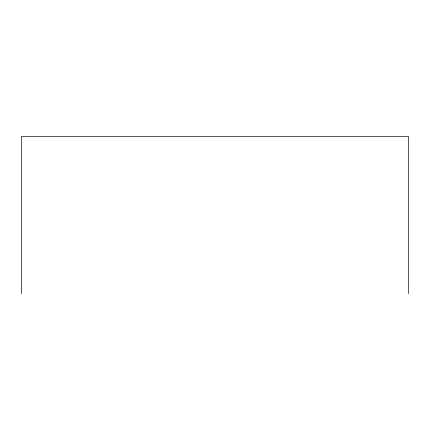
<?xml version="1.0" encoding="UTF-8"?>
<svg xmlns="http://www.w3.org/2000/svg" width="430" height="430" viewBox="0 0 430 430"><rect width="100%" height="100%" fill="white"/><g stroke="black" fill="none" stroke-linecap="round" stroke-linejoin="round"><path stroke-width="0.64" d="M408.5 293.642L408.5 136.358L21.5 136.358L21.5 293.642"/></g></svg>
